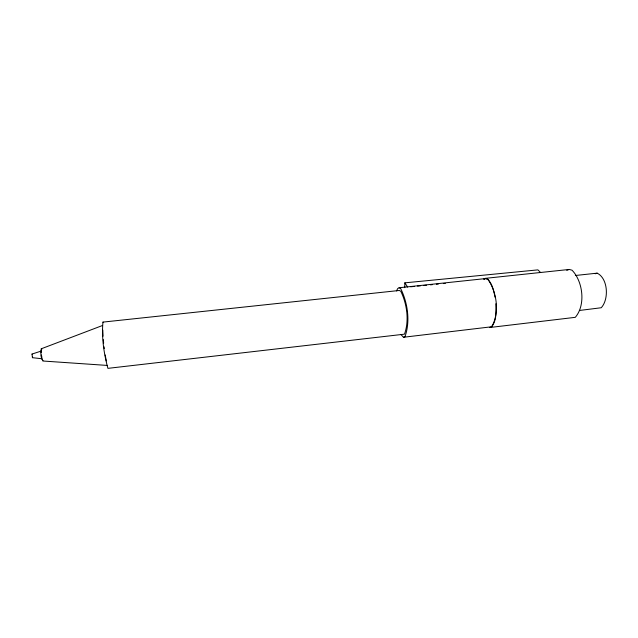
<?xml version="1.0" encoding="UTF-8"?>
<svg xmlns="http://www.w3.org/2000/svg" width="638" height="638" viewBox="0 0 638 638"><rect width="100%" height="100%" fill="white"/><g stroke="black" fill="none" stroke-linecap="round" stroke-linejoin="round"><path stroke-width="0.96" d="M404.723 287.658L404.859 282.841L537.906 269.874L540.641 272.57M41.167 350.876L41.119 352.71M32.634 357.12L32.434 357.679L32.028 354.05L41.534 350.964M102.949 322.102C101.514 337.414 103.874 353.508 107.918 368.357L404.492 334.168C409.357 320.659 407.036 304.087 400.808 291.303L399.388 290.465L102.949 322.102L103.555 322.605M396.525 290.944L397.697 288.543L399.133 287.754L485.662 278.567L487.847 279.42C492.528 284.141 493.764 291.04 495.088 297.3M102.383 325.547L41.271 348.779C40.465 352.144 40.744 359.178 43.033 360.661M483.604 279.173L485.646 278.32L569.327 269.443L572.063 270.225C583.004 281.494 585.859 305.1 575.293 317.333L489.474 327.541L491.555 327.039C499.777 312.987 496.994 292.292 487.847 279.189L485.646 278.32M484.322 279.125L485.662 278.567M566.751 270.337L568.466 269.738M595.214 273.766L597.152 273.16C608.126 278.431 609.091 299.374 601.219 307.747L579.559 310.451M401.015 334.591L403.439 337.263L404.923 336.824C410.441 321.664 407.786 303.026 400.744 288.687L399.133 287.754M403.439 337.263L491.515 326.792C496.906 320.595 495.917 311.432 495.862 303.768M575.364 275.496L597.152 273.16M410.617 286.797L414.58 286.406M417.555 286.111L420.53 285.816M423.504 285.529L426.471 285.234M430.435 284.843L432.42 284.652M436.384 284.261L438.37 284.062M443.322 283.575L445.3 283.384M42.826 361.004L107.152 365.422M32.514 357.695L41.653 358.723M32.028 354.05L32.291 354.473M41.271 348.779L41.829 349.361M404.859 282.841L407.642 287.084M42.475 359.633L41.996 358.588M41.789 357.336L41.47 355.095M41.749 357.639L41.334 355.206L41.582 356.291M106.291 360.901L105.198 354.991M104.034 346.761L104.273 348.539M103.651 343.148L103.316 339.639M103.037 336.234L102.798 330.101"/></g></svg>
